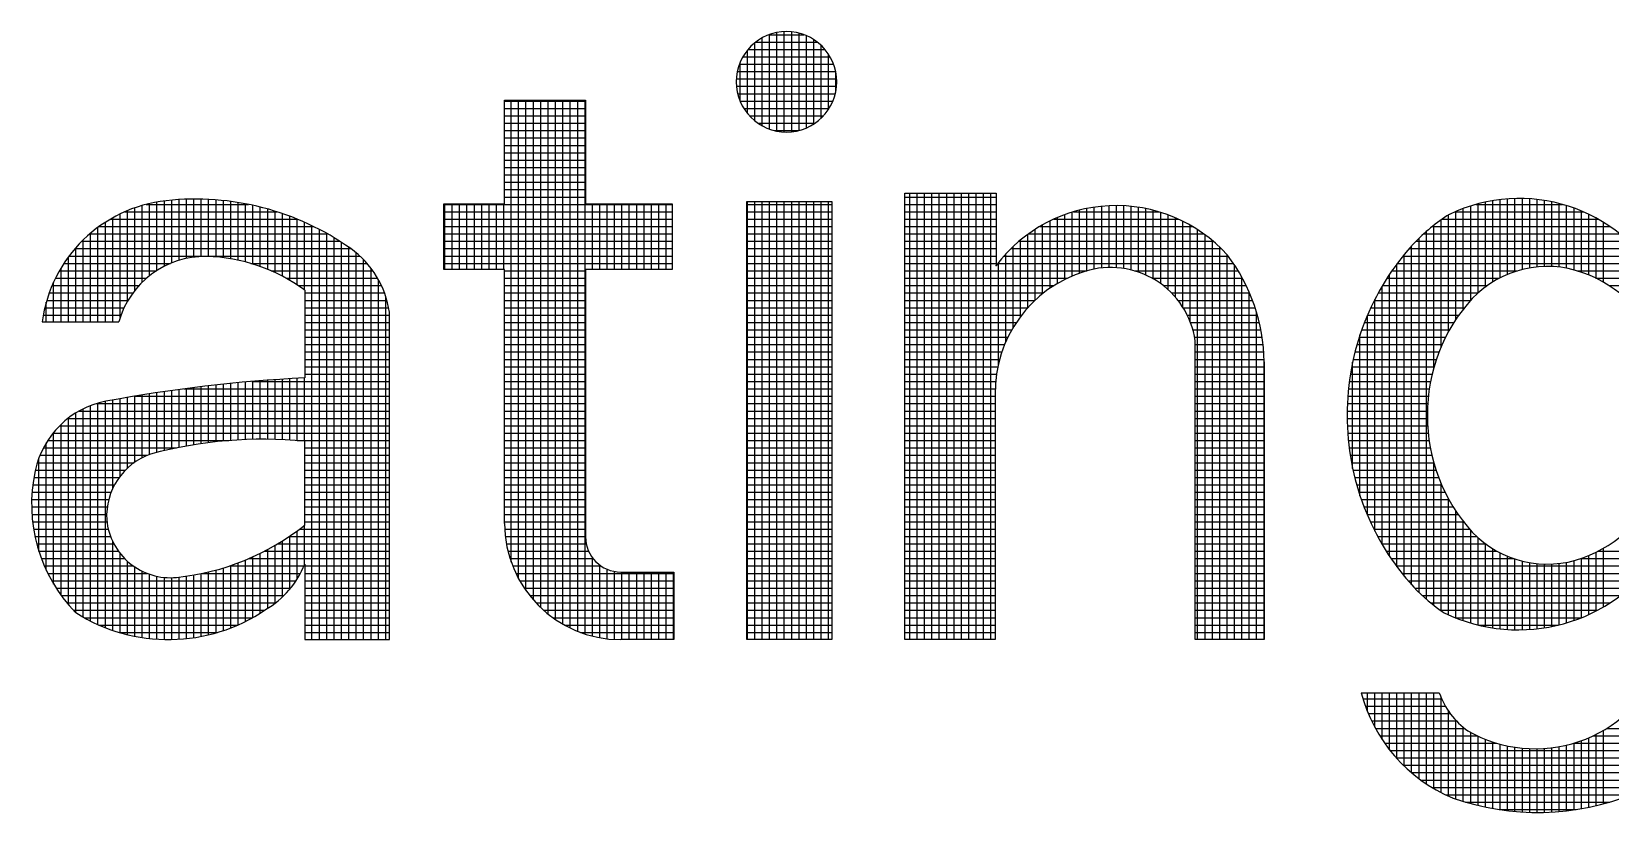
# Model space of a CAD drawing. Header units: inches. Extents: x 1027 to 1868, y 0 to 594.
# Drawn here: x 1745.326 to 1749.04, y 99.481 to 101.318 of the extents above; entities that cross this region are included whole.
import ezdxf

# ---------------------------------------------------------------- set-up
doc = ezdxf.new("R2010")
doc.units = ezdxf.units.IN
doc.header["$MEASUREMENT"] = 0
doc.layers.add('BG ÇÑ±¹Áö¿ª³\xad¹æ±â¼úÁÖ½ÄÈ¸»ç CI', color=7, linetype='Continuous')

msp = doc.modelspace()

# ---------------------------------------------------------------- linework, layer by layer
at = {"layer": 'BG ÇÑ±¹Áö¿ª³\xad¹æ±â¼úÁÖ½ÄÈ¸»ç CI', "color": 7, "linetype": 'Continuous', "lineweight": 25}
for p, q in [((1747.0445, 101.0969), (1747.0445, 101.3037)), ((1747.0609, 101.3112), (1747.1425, 101.3112)), ((1747.0619, 101.089), (1747.0619, 101.3116)), ((1747.0792, 101.0843), (1747.0792, 101.3163)), ((1747.0966, 101.0822), (1747.0966, 101.3184)), ((1747.114, 101.0827), (1747.114, 101.3178)), ((1747.1313, 101.0859), (1747.1313, 101.3147)), ((1747.1487, 101.0919), (1747.1487, 101.3087)), ((1747.0098, 101.126), (1747.0098, 101.2746)), ((1747.0114, 101.2765), (1747.192, 101.2765)), ((1747.0271, 101.1086), (1747.0271, 101.292)), ((1747.0295, 101.2939), (1747.1739, 101.2939)), ((1747.1661, 101.1012), (1747.1661, 101.2994)), ((1747.1834, 101.1149), (1747.1834, 101.2857)), ((1747.2008, 101.1359), (1747.2008, 101.2647)), ((1746.991, 101.2418), (1747.2124, 101.2418)), ((1746.9924, 101.1553), (1746.9924, 101.2453)), ((1746.9992, 101.2591), (1747.2042, 101.2591)), ((1746.9837, 101.207), (1747.2197, 101.207)), ((1746.984, 101.1897), (1747.2194, 101.1897)), ((1746.986, 101.2244), (1747.2174, 101.2244)), ((1747.2182, 101.1801), (1747.2182, 101.2205)), ((1746.4385, 100.9135), (1746.4385, 101.1571)), ((1746.4385, 101.1571), (1746.6289, 101.1571)), ((1746.4385, 101.155), (1746.6289, 101.155)), ((1746.4541, 100.0701), (1746.4541, 101.1571)), ((1746.4715, 100.0311), (1746.4715, 101.1571)), ((1746.4888, 100.0032), (1746.4888, 101.1571)), ((1746.5062, 99.9812), (1746.5062, 101.1571)), ((1746.5236, 99.9631), (1746.5236, 101.1571)), ((1746.5409, 99.9479), (1746.5409, 101.1571)), ((1746.5583, 99.9351), (1746.5583, 101.1571)), ((1746.5757, 99.9242), (1746.5757, 101.1571)), ((1746.593, 99.9151), (1746.593, 101.1571)), ((1746.6104, 99.9074), (1746.6104, 101.1571)), ((1746.6278, 99.9011), (1746.6278, 101.1571)), ((1746.6289, 101.1571), (1746.6289, 100.9135)), ((1746.9869, 101.1723), (1747.2165, 101.1723)), ((1746.9926, 101.155), (1747.2108, 101.155)), ((1746.4385, 101.1376), (1746.6289, 101.1376)), ((1746.4385, 101.1202), (1746.6289, 101.1202)), ((1747.0015, 101.1376), (1747.2019, 101.1376)), ((1747.0148, 101.1202), (1747.1886, 101.1202)), ((1746.4385, 101.1029), (1746.6289, 101.1029)), ((1746.4385, 101.0855), (1746.6289, 101.0855)), ((1747.0348, 101.1029), (1747.1686, 101.1029)), ((1747.0736, 101.0855), (1747.1298, 101.0855)), ((1746.4385, 101.0681), (1746.6289, 101.0681)), ((1746.4385, 101.0508), (1746.6289, 101.0508)), ((1746.4385, 101.0334), (1746.6289, 101.0334)), ((1746.4385, 101.016), (1746.6289, 101.016)), ((1746.4385, 100.9987), (1746.6289, 100.9987)), ((1746.4385, 100.9813), (1746.6289, 100.9813)), ((1746.4385, 100.9639), (1746.6289, 100.9639)), ((1746.4385, 100.9466), (1746.6289, 100.9466)), ((1746.4385, 100.9292), (1746.6289, 100.9292)), ((1747.3803, 99.8879), (1747.3803, 100.9383)), ((1747.3803, 100.9383), (1747.5952, 100.9383)), ((1747.3803, 100.9292), (1747.5952, 100.9292)), ((1747.3918, 99.8879), (1747.3918, 100.9383)), ((1747.4092, 99.8879), (1747.4092, 100.9383)), ((1747.4265, 99.8879), (1747.4265, 100.9383)), ((1747.4439, 99.8879), (1747.4439, 100.9383)), ((1747.4613, 99.8879), (1747.4613, 100.9383)), ((1747.4786, 99.8879), (1747.4786, 100.9383)), ((1747.496, 99.8879), (1747.496, 100.9383)), ((1747.5133, 99.8879), (1747.5133, 100.9383)), ((1747.5307, 99.8879), (1747.5307, 100.9383)), ((1747.5481, 99.8879), (1747.5481, 100.9383)), ((1747.5654, 99.8879), (1747.5654, 100.9383)), ((1747.5828, 99.8879), (1747.5828, 100.9383)), ((1747.5952, 100.9383), (1747.5952, 100.7681)), ((1745.5452, 100.8945), (1745.9027, 100.8945)), ((1745.5512, 100.6841), (1745.5512, 100.8971)), ((1745.5685, 100.7095), (1745.5685, 100.9037)), ((1745.5859, 100.7288), (1745.5859, 100.9093)), ((1745.5951, 100.9119), (1745.8357, 100.9119)), ((1745.6033, 100.7441), (1745.6033, 100.9139)), ((1745.6206, 100.7564), (1745.6206, 100.9174)), ((1745.638, 100.7663), (1745.638, 100.92)), ((1745.6553, 100.7742), (1745.6553, 100.9218)), ((1745.6727, 100.7802), (1745.6727, 100.9231)), ((1745.6901, 100.7847), (1745.6901, 100.9239)), ((1745.7074, 100.7876), (1745.7074, 100.9243)), ((1745.7248, 100.7891), (1745.7248, 100.9241)), ((1745.7422, 100.7891), (1745.7422, 100.9235)), ((1745.7595, 100.7881), (1745.7595, 100.9224)), ((1745.7769, 100.7863), (1745.7769, 100.9208)), ((1745.7943, 100.7838), (1745.7943, 100.9188)), ((1745.8116, 100.7805), (1745.8116, 100.9162)), ((1745.829, 100.7764), (1745.829, 100.9132)), ((1745.8464, 100.7714), (1745.8464, 100.9096)), ((1745.8637, 100.7656), (1745.8637, 100.9055)), ((1745.8811, 100.759), (1745.8811, 100.901)), ((1745.8985, 100.7514), (1745.8985, 100.8958)), ((1746.2956, 100.7588), (1746.2956, 100.9135)), ((1746.2956, 100.9135), (1746.4385, 100.9135)), ((1746.2956, 100.9119), (1746.8324, 100.9119)), ((1746.2956, 100.8945), (1746.8324, 100.8945)), ((1746.2978, 100.7588), (1746.2978, 100.9135)), ((1746.3152, 100.7588), (1746.3152, 100.9135)), ((1746.3326, 100.7588), (1746.3326, 100.9135)), ((1746.3499, 100.7588), (1746.3499, 100.9135)), ((1746.3673, 100.7588), (1746.3673, 100.9135)), ((1746.3847, 100.7588), (1746.3847, 100.9135)), ((1746.402, 100.7588), (1746.402, 100.9135)), ((1746.4194, 100.7588), (1746.4194, 100.9135)), ((1746.4368, 100.7588), (1746.4368, 100.9135)), ((1746.6289, 100.9135), (1746.8324, 100.9135)), ((1746.6451, 100.7588), (1746.6451, 100.9135)), ((1746.6625, 100.7588), (1746.6625, 100.9135)), ((1746.6799, 100.7588), (1746.6799, 100.9135)), ((1746.6972, 100.7588), (1746.6972, 100.9135)), ((1746.7146, 100.7588), (1746.7146, 100.9135)), ((1746.7319, 100.7588), (1746.7319, 100.9135)), ((1746.7493, 100.7588), (1746.7493, 100.9135)), ((1746.7667, 100.7588), (1746.7667, 100.9135)), ((1746.784, 100.7588), (1746.784, 100.9135)), ((1746.8014, 100.7588), (1746.8014, 100.9135)), ((1746.8188, 100.7588), (1746.8188, 100.9135)), ((1746.8324, 100.9135), (1746.8324, 100.7588)), ((1747.0088, 100.9188), (1747.2085, 100.9188)), ((1747.0088, 99.8879), (1747.0088, 100.9188)), ((1747.0088, 100.9119), (1747.2085, 100.9119)), ((1747.0088, 100.8945), (1747.2085, 100.8945)), ((1747.0098, 99.8879), (1747.0098, 100.9188)), ((1747.0271, 99.8879), (1747.0271, 100.9188)), ((1747.0445, 99.8879), (1747.0445, 100.9188)), ((1747.0619, 99.8879), (1747.0619, 100.9188)), ((1747.0792, 99.8879), (1747.0792, 100.9188)), ((1747.0966, 99.8879), (1747.0966, 100.9188)), ((1747.114, 99.8879), (1747.114, 100.9188)), ((1747.1313, 99.8879), (1747.1313, 100.9188)), ((1747.1487, 99.8879), (1747.1487, 100.9188)), ((1747.1661, 99.8879), (1747.1661, 100.9188)), ((1747.1834, 99.8879), (1747.1834, 100.9188)), ((1747.2008, 99.8879), (1747.2008, 100.9188)), ((1747.2085, 100.9188), (1747.2085, 99.8879)), ((1747.3803, 100.9119), (1747.5952, 100.9119)), ((1747.3803, 100.8945), (1747.5952, 100.8945)), ((1747.7738, 100.7433), (1747.7738, 100.8935)), ((1747.777, 100.8945), (1747.9774, 100.8945)), ((1747.7912, 100.75), (1747.7912, 100.8984)), ((1747.8085, 100.7556), (1747.8085, 100.9023)), ((1747.8259, 100.7598), (1747.8259, 100.9053)), ((1747.8433, 100.7624), (1747.8433, 100.9074)), ((1747.8606, 100.7635), (1747.8606, 100.9086)), ((1747.878, 100.763), (1747.878, 100.909)), ((1747.8954, 100.7611), (1747.8954, 100.9085)), ((1747.9127, 100.7576), (1747.9127, 100.9072)), ((1747.9301, 100.7524), (1747.9301, 100.905)), ((1747.9475, 100.7455), (1747.9475, 100.9019)), ((1747.9648, 100.7366), (1747.9648, 100.898)), ((1747.9822, 100.7253), (1747.9822, 100.893)), ((1748.6749, 100.8945), (1748.9764, 100.8945)), ((1748.6768, 100.6414), (1748.6768, 100.8953)), ((1748.6941, 100.6656), (1748.6941, 100.9022)), ((1748.7115, 100.6866), (1748.7115, 100.9082)), ((1748.7238, 100.9119), (1748.9275, 100.9119)), ((1748.7289, 100.7038), (1748.7289, 100.9132)), ((1748.7462, 100.7179), (1748.7462, 100.9174)), ((1748.7636, 100.7296), (1748.7636, 100.9207)), ((1748.781, 100.7393), (1748.781, 100.9232)), ((1748.7983, 100.7473), (1748.7983, 100.9248)), ((1748.8157, 100.7537), (1748.8157, 100.9257)), ((1748.8331, 100.7586), (1748.8331, 100.9257)), ((1748.8504, 100.7623), (1748.8504, 100.925)), ((1748.8678, 100.7646), (1748.8678, 100.9235)), ((1748.8851, 100.7657), (1748.8851, 100.9211)), ((1748.9025, 100.7656), (1748.9025, 100.9179)), ((1748.9199, 100.7642), (1748.9199, 100.9139)), ((1748.9372, 100.7616), (1748.9372, 100.909)), ((1748.9546, 100.7577), (1748.9546, 100.9032)), ((1748.972, 100.7524), (1748.972, 100.8964)), ((1745.4817, 100.6354), (1745.4817, 100.8577)), ((1745.4846, 100.8598), (1745.9892, 100.8598)), ((1745.4991, 100.6354), (1745.4991, 100.8697)), ((1745.5112, 100.8771), (1745.9505, 100.8771)), ((1745.5164, 100.6354), (1745.5164, 100.8801)), ((1745.5338, 100.6458), (1745.5338, 100.8892)), ((1745.9158, 100.7428), (1745.9158, 100.8902)), ((1745.9332, 100.7331), (1745.9332, 100.8839)), ((1745.9505, 100.7222), (1745.9505, 100.8771)), ((1745.9679, 100.7101), (1745.9679, 100.8697)), ((1745.9853, 99.8879), (1745.9853, 100.8616)), ((1746.2956, 100.8771), (1746.8324, 100.8771)), ((1746.2956, 100.8598), (1746.8324, 100.8598)), ((1747.0088, 100.8771), (1747.2085, 100.8771)), ((1747.0088, 100.8598), (1747.2085, 100.8598)), ((1747.3803, 100.8771), (1747.5952, 100.8771)), ((1747.3803, 100.8598), (1747.5952, 100.8598)), ((1747.6974, 100.8598), (1748.057, 100.8598)), ((1747.7044, 100.7018), (1747.7044, 100.8638)), ((1747.7217, 100.7147), (1747.7217, 100.8729)), ((1747.7306, 100.8771), (1748.0238, 100.8771)), ((1747.7391, 100.7257), (1747.7391, 100.8808)), ((1747.7565, 100.7352), (1747.7565, 100.8877)), ((1747.9996, 100.7112), (1747.9996, 100.8871)), ((1748.0169, 100.6933), (1748.0169, 100.8802)), ((1748.0343, 100.6698), (1748.0343, 100.8721)), ((1748.0516, 100.6353), (1748.0516, 100.8629)), ((1748.6211, 100.8598), (1749.0393, 100.8598)), ((1748.6247, 100.5274), (1748.6247, 100.8626)), ((1748.642, 100.5768), (1748.642, 100.8755)), ((1748.6444, 100.8771), (1749.0113, 100.8771)), ((1748.6594, 100.6126), (1748.6594, 100.8871)), ((1748.9893, 100.7457), (1748.9893, 100.8886)), ((1749.0067, 100.7378), (1749.0067, 100.8797)), ((1749.0241, 100.7285), (1749.0241, 100.8696)), ((1745.4439, 100.825), (1746.0509, 100.825)), ((1745.447, 100.6354), (1745.447, 100.828)), ((1745.4626, 100.8424), (1746.0221, 100.8424)), ((1745.4643, 100.6354), (1745.4643, 100.8439)), ((1746.0026, 99.8879), (1746.0026, 100.8529)), ((1746.02, 99.8879), (1746.02, 100.8436)), ((1746.0374, 99.8879), (1746.0374, 100.8335)), ((1746.0547, 99.8879), (1746.0547, 100.8226)), ((1746.2956, 100.8424), (1746.8324, 100.8424)), ((1746.2956, 100.825), (1746.8324, 100.825)), ((1747.0088, 100.8424), (1747.2085, 100.8424)), ((1747.0088, 100.825), (1747.2085, 100.825)), ((1747.3803, 100.8424), (1747.5952, 100.8424)), ((1747.3803, 100.825), (1747.5952, 100.825)), ((1747.6487, 100.825), (1748.1057, 100.825)), ((1747.6523, 100.648), (1747.6523, 100.828)), ((1747.6696, 100.6691), (1747.6696, 100.8415)), ((1747.6709, 100.8424), (1748.0835, 100.8424)), ((1747.687, 100.6867), (1747.687, 100.8533)), ((1748.069, 99.8879), (1748.069, 100.8523)), ((1748.0864, 99.8879), (1748.0864, 100.8403)), ((1748.1037, 99.8879), (1748.1037, 100.8267)), ((1748.5826, 100.825), (1749.0828, 100.825)), ((1748.5899, 99.9989), (1748.5899, 100.8324)), ((1748.6007, 100.8424), (1749.0627, 100.8424)), ((1748.6073, 99.983), (1748.6073, 100.8483)), ((1745.4122, 100.6354), (1745.4122, 100.7881)), ((1745.4139, 100.7903), (1746.0982, 100.7903)), ((1745.4279, 100.8077), (1746.0767, 100.8077)), ((1745.4296, 100.6354), (1745.4296, 100.8097)), ((1746.0721, 99.8879), (1746.0721, 100.8109)), ((1746.0895, 99.8879), (1746.0895, 100.7979)), ((1746.1068, 99.8879), (1746.1068, 100.7819)), ((1746.2956, 100.8077), (1746.8324, 100.8077)), ((1746.2956, 100.7903), (1746.8324, 100.7903)), ((1747.0088, 100.8077), (1747.2085, 100.8077)), ((1747.0088, 100.7903), (1747.2085, 100.7903)), ((1747.3803, 100.8077), (1747.5952, 100.8077)), ((1747.3803, 100.7903), (1747.5952, 100.7903)), ((1747.6133, 100.7903), (1748.1408, 100.7903)), ((1747.6175, 100.5883), (1747.6175, 100.795)), ((1747.6298, 100.8077), (1748.1246, 100.8077)), ((1747.6349, 100.6221), (1747.6349, 100.8126)), ((1748.1211, 99.8879), (1748.1211, 100.8111)), ((1748.1385, 99.8879), (1748.1385, 100.7933)), ((1748.5521, 100.7903), (1749.1158, 100.7903)), ((1748.5552, 100.0371), (1748.5552, 100.7942)), ((1748.5666, 100.8077), (1749.1004, 100.8077)), ((1748.5726, 100.0168), (1748.5726, 100.8144)), ((1745.3911, 100.7556), (1745.6193, 100.7556)), ((1745.3949, 100.6354), (1745.3949, 100.762)), ((1745.4017, 100.7729), (1745.6524, 100.7729)), ((1745.8413, 100.7729), (1746.1151, 100.7729)), ((1745.8891, 100.7556), (1746.1288, 100.7556)), ((1746.1242, 99.8879), (1746.1242, 100.7618)), ((1746.2956, 100.7729), (1746.8324, 100.7729)), ((1746.4385, 100.7588), (1746.2956, 100.7588)), ((1746.4385, 100.1613), (1746.4385, 100.7588)), ((1746.4385, 100.7556), (1746.6289, 100.7556)), ((1746.8324, 100.7588), (1746.6289, 100.7588)), ((1746.6289, 100.7588), (1746.6289, 100.1298)), ((1747.0088, 100.7729), (1747.2085, 100.7729)), ((1747.0088, 100.7556), (1747.2085, 100.7556)), ((1747.3803, 100.7729), (1747.5952, 100.7729)), ((1747.3803, 100.7556), (1747.8084, 100.7556)), ((1747.5989, 100.7729), (1748.1532, 100.7729)), ((1747.6002, 100.5354), (1747.6002, 100.7746)), ((1747.9202, 100.7556), (1748.1643, 100.7556)), ((1748.1558, 99.8879), (1748.1558, 100.769)), ((1748.5205, 100.084), (1748.5205, 100.7473)), ((1748.5261, 100.7556), (1748.8218, 100.7556)), ((1748.5379, 100.0593), (1748.5379, 100.7719)), ((1748.5386, 100.7729), (1749.1295, 100.7729)), ((1748.962, 100.7556), (1749.1417, 100.7556)), ((1745.3739, 100.7208), (1745.5782, 100.7208)), ((1745.3775, 100.6354), (1745.3775, 100.729)), ((1745.3819, 100.7382), (1745.5961, 100.7382)), ((1745.9242, 100.7382), (1746.1399, 100.7382)), ((1745.9526, 100.7208), (1746.149, 100.7208)), ((1745.9683, 100.7098), (1745.9683, 100.5035)), ((1746.1416, 99.8879), (1746.1416, 100.7353)), ((1746.4385, 100.7382), (1746.6289, 100.7382)), ((1746.4385, 100.7208), (1746.6289, 100.7208)), ((1747.0088, 100.7382), (1747.2085, 100.7382)), ((1747.0088, 100.7208), (1747.2085, 100.7208)), ((1747.3803, 100.7382), (1747.7625, 100.7382)), ((1747.3803, 100.7208), (1747.7311, 100.7208)), ((1747.9619, 100.7382), (1748.1743, 100.7382)), ((1747.9881, 100.7208), (1748.1832, 100.7208)), ((1748.1732, 99.8879), (1748.1732, 100.7402)), ((1748.5031, 100.1117), (1748.5031, 100.7196)), ((1748.5039, 100.7208), (1748.7503, 100.7208)), ((1748.5146, 100.7382), (1748.7788, 100.7382)), ((1749.0059, 100.7382), (1749.1524, 100.7382)), ((1749.0367, 100.7208), (1749.3441, 100.7208)), ((1745.3568, 100.6687), (1745.5431, 100.6687)), ((1745.3602, 100.6354), (1745.3602, 100.6816)), ((1745.3615, 100.6861), (1745.5523, 100.6861)), ((1745.3671, 100.7035), (1745.5639, 100.7035)), ((1745.9683, 100.7035), (1746.1562, 100.7035)), ((1745.9683, 100.6861), (1746.1617, 100.6861)), ((1745.9683, 100.6687), (1746.1658, 100.6687)), ((1746.1589, 99.8879), (1746.1589, 100.6955)), ((1746.4385, 100.7035), (1746.6289, 100.7035)), ((1746.4385, 100.6861), (1746.6289, 100.6861)), ((1746.4385, 100.6687), (1746.6289, 100.6687)), ((1747.0088, 100.7035), (1747.2085, 100.7035)), ((1747.0088, 100.6861), (1747.2085, 100.6861)), ((1747.0088, 100.6687), (1747.2085, 100.6687)), ((1747.3803, 100.7035), (1747.7065, 100.7035)), ((1747.3803, 100.6861), (1747.6863, 100.6861)), ((1747.3803, 100.6687), (1747.6693, 100.6687)), ((1748.0076, 100.7035), (1748.1912, 100.7035)), ((1748.0228, 100.6861), (1748.1982, 100.6861)), ((1748.0349, 100.6687), (1748.2043, 100.6687)), ((1748.1906, 99.8879), (1748.1906, 100.7048)), ((1748.4764, 100.6687), (1748.6966, 100.6687)), ((1748.4848, 100.6861), (1748.7111, 100.6861)), ((1748.4858, 100.1432), (1748.4858, 100.688)), ((1748.494, 100.7035), (1748.7285, 100.7035)), ((1745.3506, 100.6354), (1745.5305, 100.6354)), ((1745.3531, 100.6514), (1745.5358, 100.6514)), ((1745.9683, 100.6514), (1746.1675, 100.6514)), ((1745.9683, 100.634), (1746.1675, 100.634)), ((1746.1675, 99.8879), (1746.1675, 100.6582)), ((1746.4385, 100.6514), (1746.6289, 100.6514)), ((1746.4385, 100.634), (1746.6289, 100.634)), ((1747.0088, 100.6514), (1747.2085, 100.6514)), ((1747.0088, 100.634), (1747.2085, 100.634)), ((1747.3803, 100.6514), (1747.6548, 100.6514)), ((1747.3803, 100.634), (1747.6424, 100.634)), ((1748.0446, 100.6514), (1748.2096, 100.6514)), ((1748.0521, 100.634), (1748.2141, 100.634)), ((1748.2079, 99.8879), (1748.2079, 100.6571)), ((1748.4615, 100.634), (1748.672, 100.634)), ((1748.4684, 100.1804), (1748.4684, 100.6509)), ((1748.4686, 100.6514), (1748.6836, 100.6514)), ((1745.9683, 100.6167), (1746.1675, 100.6167)), ((1745.9683, 100.5993), (1746.1675, 100.5993)), ((1746.4385, 100.6167), (1746.6289, 100.6167)), ((1746.4385, 100.5993), (1746.6289, 100.5993)), ((1747.0088, 100.6167), (1747.2085, 100.6167)), ((1747.0088, 100.5993), (1747.2085, 100.5993)), ((1747.3803, 100.6167), (1747.6317, 100.6167)), ((1747.3803, 100.5993), (1747.6226, 100.5993)), ((1748.0579, 100.6167), (1748.2178, 100.6167)), ((1748.0619, 100.5993), (1748.2208, 100.5993)), ((1748.4492, 100.5993), (1748.6524, 100.5993)), ((1748.451, 100.2263), (1748.451, 100.6049)), ((1748.4551, 100.6167), (1748.6617, 100.6167)), ((1745.9683, 100.5819), (1746.1675, 100.5819)), ((1745.9683, 100.5646), (1746.1675, 100.5646)), ((1746.4385, 100.5819), (1746.6289, 100.5819)), ((1746.4385, 100.5646), (1746.6289, 100.5646)), ((1747.0088, 100.5819), (1747.2085, 100.5819)), ((1747.0088, 100.5646), (1747.2085, 100.5646)), ((1747.3803, 100.5819), (1747.6148, 100.5819)), ((1747.3803, 100.5646), (1747.6084, 100.5646)), ((1748.0633, 99.8879), (1748.0633, 100.5909)), ((1748.0633, 100.5819), (1748.223, 100.5819)), ((1748.0633, 100.5646), (1748.2245, 100.5646)), ((1748.4392, 100.5646), (1748.637, 100.5646)), ((1748.4439, 100.5819), (1748.6443, 100.5819)), ((1745.9683, 100.5472), (1746.1675, 100.5472)), ((1745.9683, 100.5298), (1746.1675, 100.5298)), ((1746.4385, 100.5472), (1746.6289, 100.5472)), ((1746.4385, 100.5298), (1746.6289, 100.5298)), ((1747.0088, 100.5472), (1747.2085, 100.5472)), ((1747.0088, 100.5298), (1747.2085, 100.5298)), ((1747.3803, 100.5472), (1747.6031, 100.5472)), ((1747.3803, 100.5298), (1747.599, 100.5298)), ((1748.0633, 100.5472), (1748.2252, 100.5472)), ((1748.0633, 100.5298), (1748.2253, 100.5298)), ((1748.2253, 99.8879), (1748.2253, 100.5431)), ((1748.2253, 100.5414), (1748.2253, 99.8879)), ((1748.4315, 100.5298), (1748.6254, 100.5298)), ((1748.4337, 100.2907), (1748.4337, 100.5406)), ((1748.4351, 100.5472), (1748.6308, 100.5472)), ((1745.7248, 100.3489), (1745.7248, 100.4829)), ((1745.7422, 100.3513), (1745.7422, 100.4849)), ((1745.7595, 100.3533), (1745.7595, 100.4869)), ((1745.7769, 100.3551), (1745.7769, 100.4888)), ((1745.7943, 100.3565), (1745.7943, 100.4905)), ((1745.8116, 100.3577), (1745.8116, 100.4922)), ((1745.829, 100.3585), (1745.829, 100.4938)), ((1745.8435, 100.4951), (1746.1675, 100.4951)), ((1745.8464, 100.3591), (1745.8464, 100.4953)), ((1745.8637, 100.3593), (1745.8637, 100.4968)), ((1745.8811, 100.3593), (1745.8811, 100.4981)), ((1745.8985, 100.359), (1745.8985, 100.4994)), ((1745.9158, 100.3583), (1745.9158, 100.5005)), ((1745.9332, 100.3574), (1745.9332, 100.5016)), ((1745.9505, 100.3562), (1745.9505, 100.5026)), ((1745.9679, 100.3547), (1745.9679, 100.5035)), ((1745.9683, 100.5125), (1746.1675, 100.5125)), ((1746.4385, 100.5125), (1746.6289, 100.5125)), ((1746.4385, 100.4951), (1746.6289, 100.4951)), ((1747.0088, 100.5125), (1747.2085, 100.5125)), ((1747.0088, 100.4951), (1747.2085, 100.4951)), ((1747.3803, 100.5125), (1747.5959, 100.5125)), ((1747.3803, 100.4951), (1747.5939, 100.4951)), ((1748.0633, 100.5125), (1748.2253, 100.5125)), ((1748.0633, 100.4951), (1748.2253, 100.4951)), ((1748.4259, 100.4951), (1748.6171, 100.4951)), ((1748.4285, 100.5125), (1748.6208, 100.5125)), ((1745.4991, 99.9159), (1745.4991, 100.4483)), ((1745.5164, 100.2434), (1745.5164, 100.4515)), ((1745.5338, 100.2722), (1745.5338, 100.4546)), ((1745.5512, 100.2914), (1745.5512, 100.4576)), ((1745.5674, 100.4604), (1746.1675, 100.4604)), ((1745.5685, 100.3054), (1745.5685, 100.4606)), ((1745.5859, 100.3159), (1745.5859, 100.4634)), ((1745.6033, 100.3236), (1745.6033, 100.4661)), ((1745.6206, 100.3283), (1745.6206, 100.4688)), ((1745.638, 100.3325), (1745.638, 100.4714)), ((1745.6553, 100.3364), (1745.6553, 100.4739)), ((1745.6727, 100.34), (1745.6727, 100.4763)), ((1745.6838, 100.4777), (1746.1675, 100.4777)), ((1745.6901, 100.3433), (1745.6901, 100.4786)), ((1745.7074, 100.3463), (1745.7074, 100.4808)), ((1746.4385, 100.4777), (1746.6289, 100.4777)), ((1746.4385, 100.4604), (1746.6289, 100.4604)), ((1747.0088, 100.4777), (1747.2085, 100.4777)), ((1747.0088, 100.4604), (1747.2085, 100.4604)), ((1747.3803, 100.4777), (1747.5929, 100.4777)), ((1747.3803, 100.4604), (1747.5929, 100.4604)), ((1747.5929, 100.4639), (1747.5929, 99.8879)), ((1748.0633, 100.4777), (1748.2253, 100.4777)), ((1748.0633, 100.4604), (1748.2253, 100.4604)), ((1748.4225, 100.4604), (1748.6119, 100.4604)), ((1748.4239, 100.4777), (1748.6141, 100.4777)), ((1745.4122, 99.97), (1745.4122, 100.409)), ((1745.4296, 99.9511), (1745.4296, 100.421)), ((1745.4376, 100.4256), (1746.1675, 100.4256)), ((1745.447, 99.9407), (1745.447, 100.4306)), ((1745.4643, 99.9314), (1745.4643, 100.4382)), ((1745.4782, 100.443), (1746.1675, 100.443)), ((1745.4817, 99.9232), (1745.4817, 100.4441)), ((1746.4385, 100.443), (1746.6289, 100.443)), ((1746.4385, 100.4256), (1746.6289, 100.4256)), ((1747.0088, 100.443), (1747.2085, 100.443)), ((1747.0088, 100.4256), (1747.2085, 100.4256)), ((1747.3803, 100.443), (1747.5929, 100.443)), ((1747.3803, 100.4256), (1747.5929, 100.4256)), ((1748.0633, 100.443), (1748.2253, 100.443)), ((1748.0633, 100.4256), (1748.2253, 100.4256)), ((1748.421, 100.4256), (1748.6098, 100.4256)), ((1748.4215, 100.443), (1748.6105, 100.443)), ((1745.376, 100.3736), (1746.1675, 100.3736)), ((1745.3775, 100.0184), (1745.3775, 100.3754)), ((1745.3916, 100.3909), (1746.1675, 100.3909)), ((1745.3949, 99.9921), (1745.3949, 100.3941)), ((1745.4113, 100.4083), (1746.1675, 100.4083)), ((1746.4385, 100.4083), (1746.6289, 100.4083)), ((1746.4385, 100.3909), (1746.6289, 100.3909)), ((1746.4385, 100.3736), (1746.6289, 100.3736)), ((1747.0088, 100.4083), (1747.2085, 100.4083)), ((1747.0088, 100.3909), (1747.2085, 100.3909)), ((1747.0088, 100.3736), (1747.2085, 100.3736)), ((1747.3803, 100.4083), (1747.5929, 100.4083)), ((1747.3803, 100.3909), (1747.5929, 100.3909)), ((1747.3803, 100.3736), (1747.5929, 100.3736)), ((1748.0633, 100.4083), (1748.2253, 100.4083)), ((1748.0633, 100.3909), (1748.2253, 100.3909)), ((1748.0633, 100.3736), (1748.2253, 100.3736)), ((1748.421, 100.4083), (1748.6098, 100.4083)), ((1748.4214, 100.3909), (1748.6103, 100.3909)), ((1748.4223, 100.3736), (1748.6116, 100.3736)), ((1745.3534, 100.3388), (1745.6667, 100.3388)), ((1745.3602, 100.051), (1745.3602, 100.3509)), ((1745.3635, 100.3562), (1745.79, 100.3562)), ((1745.9508, 100.3562), (1746.1675, 100.3562)), ((1745.9683, 100.1573), (1745.9683, 100.3548)), ((1745.9683, 100.3388), (1746.1675, 100.3388)), ((1746.4385, 100.3562), (1746.6289, 100.3562)), ((1746.4385, 100.3388), (1746.6289, 100.3388)), ((1747.0088, 100.3562), (1747.2085, 100.3562)), ((1747.0088, 100.3388), (1747.2085, 100.3388)), ((1747.3803, 100.3562), (1747.5929, 100.3562)), ((1747.3803, 100.3388), (1747.5929, 100.3388)), ((1748.0633, 100.3562), (1748.2253, 100.3562)), ((1748.0633, 100.3388), (1748.2253, 100.3388)), ((1748.4237, 100.3562), (1748.6137, 100.3562)), ((1748.4256, 100.3388), (1748.6165, 100.3388)), ((1745.3392, 100.3041), (1745.5666, 100.3041)), ((1745.3428, 100.0952), (1745.3428, 100.3148)), ((1745.3454, 100.3215), (1745.5979, 100.3215)), ((1745.9683, 100.3215), (1746.1675, 100.3215)), ((1745.9683, 100.3041), (1746.1675, 100.3041)), ((1746.4385, 100.3215), (1746.6289, 100.3215)), ((1746.4385, 100.3041), (1746.6289, 100.3041)), ((1747.0088, 100.3215), (1747.2085, 100.3215)), ((1747.0088, 100.3041), (1747.2085, 100.3041)), ((1747.3803, 100.3215), (1747.5929, 100.3215)), ((1747.3803, 100.3041), (1747.5929, 100.3041)), ((1748.0633, 100.3215), (1748.2253, 100.3215)), ((1748.0633, 100.3041), (1748.2253, 100.3041)), ((1748.428, 100.3215), (1748.6202, 100.3215)), ((1748.431, 100.3041), (1748.6246, 100.3041)), ((1748.6247, 99.9687), (1748.6247, 100.3038)), ((1745.3311, 100.2694), (1745.5317, 100.2694)), ((1745.3346, 100.2867), (1745.5464, 100.2867)), ((1745.9683, 100.2867), (1746.1675, 100.2867)), ((1745.9683, 100.2694), (1746.1675, 100.2694)), ((1746.4385, 100.2867), (1746.6289, 100.2867)), ((1746.4385, 100.2694), (1746.6289, 100.2694)), ((1747.0088, 100.2867), (1747.2085, 100.2867)), ((1747.0088, 100.2694), (1747.2085, 100.2694)), ((1747.3803, 100.2867), (1747.5929, 100.2867)), ((1747.3803, 100.2694), (1747.5929, 100.2694)), ((1748.0633, 100.2867), (1748.2253, 100.2867)), ((1748.0633, 100.2694), (1748.2253, 100.2694)), ((1748.4345, 100.2867), (1748.6299, 100.2867)), ((1748.4386, 100.2694), (1748.636, 100.2694)), ((1745.3267, 100.2346), (1745.5127, 100.2346)), ((1745.3285, 100.252), (1745.5207, 100.252)), ((1745.9683, 100.252), (1746.1675, 100.252)), ((1745.9683, 100.2346), (1746.1675, 100.2346)), ((1746.4385, 100.252), (1746.6289, 100.252)), ((1746.4385, 100.2346), (1746.6289, 100.2346)), ((1747.0088, 100.252), (1747.2085, 100.252)), ((1747.0088, 100.2346), (1747.2085, 100.2346)), ((1747.3803, 100.252), (1747.5929, 100.252)), ((1747.3803, 100.2346), (1747.5929, 100.2346)), ((1748.0633, 100.252), (1748.2253, 100.252)), ((1748.0633, 100.2346), (1748.2253, 100.2346)), ((1748.4432, 100.252), (1748.6431, 100.252)), ((1748.4483, 100.2346), (1748.6511, 100.2346)), ((1748.642, 99.9558), (1748.642, 100.2544)), ((1745.3256, 100.1999), (1745.5036, 100.1999)), ((1745.3257, 100.2173), (1745.507, 100.2173)), ((1745.9683, 100.2173), (1746.1675, 100.2173)), ((1745.9683, 100.1999), (1746.1675, 100.1999)), ((1746.4385, 100.2173), (1746.6289, 100.2173)), ((1746.4385, 100.1999), (1746.6289, 100.1999)), ((1747.0088, 100.2173), (1747.2085, 100.2173)), ((1747.0088, 100.1999), (1747.2085, 100.1999)), ((1747.3803, 100.2173), (1747.5929, 100.2173)), ((1747.3803, 100.1999), (1747.5929, 100.1999)), ((1748.0633, 100.2173), (1748.2253, 100.2173)), ((1748.0633, 100.1999), (1748.2253, 100.1999)), ((1748.4541, 100.2173), (1748.6602, 100.2173)), ((1748.4605, 100.1999), (1748.6703, 100.1999)), ((1748.6594, 99.9461), (1748.6594, 100.2186)), ((1748.6768, 99.9388), (1748.6768, 100.1899)), ((1745.3263, 100.1825), (1745.5021, 100.1825)), ((1745.3279, 100.1652), (1745.5027, 100.1652)), ((1745.9679, 100.0646), (1745.9679, 100.157)), ((1745.9683, 100.1825), (1746.1675, 100.1825)), ((1745.9683, 100.1652), (1746.1675, 100.1652)), ((1746.4385, 100.1825), (1746.6289, 100.1825)), ((1746.4385, 100.1652), (1746.6289, 100.1652)), ((1747.0088, 100.1825), (1747.2085, 100.1825)), ((1747.0088, 100.1652), (1747.2085, 100.1652)), ((1747.3803, 100.1825), (1747.5929, 100.1825)), ((1747.3803, 100.1652), (1747.5929, 100.1652)), ((1748.0633, 100.1825), (1748.2253, 100.1825)), ((1748.0633, 100.1652), (1748.2253, 100.1652)), ((1748.4675, 100.1825), (1748.6817, 100.1825)), ((1748.4751, 100.1652), (1748.6945, 100.1652)), ((1748.6941, 99.9324), (1748.6941, 100.1656)), ((1745.3302, 100.1478), (1745.5059, 100.1478)), ((1745.3335, 100.1304), (1745.5113, 100.1304)), ((1745.3376, 100.1131), (1745.5192, 100.1131)), ((1745.5164, 99.9095), (1745.5164, 100.1185)), ((1745.9045, 100.1131), (1746.1675, 100.1131)), ((1745.9158, 99.9881), (1745.9158, 100.12)), ((1745.9317, 100.1304), (1746.1675, 100.1304)), ((1745.9332, 100.0066), (1745.9332, 100.1314)), ((1745.9505, 100.0305), (1745.9505, 100.1437)), ((1745.956, 100.1478), (1746.1675, 100.1478)), ((1746.4388, 100.1478), (1746.6289, 100.1478)), ((1746.4402, 100.1304), (1746.6289, 100.1304)), ((1746.4427, 100.1131), (1746.6306, 100.1131)), ((1747.0088, 100.1478), (1747.2085, 100.1478)), ((1747.0088, 100.1304), (1747.2085, 100.1304)), ((1747.0088, 100.1131), (1747.2085, 100.1131)), ((1747.3803, 100.1478), (1747.5929, 100.1478)), ((1747.3803, 100.1304), (1747.5929, 100.1304)), ((1747.3803, 100.1131), (1747.5929, 100.1131)), ((1748.0633, 100.1478), (1748.2253, 100.1478)), ((1748.0633, 100.1304), (1748.2253, 100.1304)), ((1748.0633, 100.1131), (1748.2253, 100.1131)), ((1748.4835, 100.1478), (1748.7088, 100.1478)), ((1748.4925, 100.1304), (1748.7255, 100.1304)), ((1748.5023, 100.1131), (1748.7466, 100.1131)), ((1748.7115, 99.9269), (1748.7115, 100.1447)), ((1748.7289, 99.9223), (1748.7289, 100.1274)), ((1748.7462, 99.9185), (1748.7462, 100.1134)), ((1745.3426, 100.0957), (1745.53, 100.0957)), ((1745.3486, 100.0784), (1745.5446, 100.0784)), ((1745.5338, 99.9041), (1745.5338, 100.0906)), ((1745.829, 99.9307), (1745.829, 100.0751)), ((1745.8366, 100.0784), (1746.1675, 100.0784)), ((1745.8464, 99.9399), (1745.8464, 100.0827)), ((1745.8637, 99.9502), (1745.8637, 100.0909)), ((1745.8733, 100.0957), (1746.1675, 100.0957)), ((1745.8811, 99.9613), (1745.8811, 100.0998)), ((1745.8985, 99.9733), (1745.8985, 100.1095)), ((1746.4464, 100.0957), (1746.6362, 100.0957)), ((1746.4514, 100.0784), (1746.6468, 100.0784)), ((1746.6451, 99.8962), (1746.6451, 100.0805)), ((1747.0088, 100.0957), (1747.2085, 100.0957)), ((1747.0088, 100.0784), (1747.2085, 100.0784)), ((1747.3803, 100.0957), (1747.5929, 100.0957)), ((1747.3803, 100.0784), (1747.5929, 100.0784)), ((1748.0633, 100.0957), (1748.2253, 100.0957)), ((1748.0633, 100.0784), (1748.2253, 100.0784)), ((1748.5129, 100.0957), (1748.7738, 100.0957)), ((1748.5243, 100.0784), (1748.8133, 100.0784)), ((1748.7636, 99.9155), (1748.7636, 100.1017)), ((1748.781, 99.9132), (1748.781, 100.0919)), ((1748.7983, 99.9117), (1748.7983, 100.084)), ((1748.8157, 99.911), (1748.8157, 100.0776)), ((1748.9705, 100.0784), (1749.1496, 100.0784)), ((1748.972, 99.9394), (1748.972, 100.0789)), ((1748.9893, 99.9468), (1748.9893, 100.0855)), ((1749.0067, 99.9552), (1749.0067, 100.0934)), ((1749.0112, 100.0957), (1749.3441, 100.0957)), ((1749.0241, 99.9646), (1749.0241, 100.1027)), ((1745.3556, 100.061), (1745.565, 100.061)), ((1745.3637, 100.0436), (1745.5973, 100.0436)), ((1745.5512, 99.8994), (1745.5512, 100.0721)), ((1745.5685, 99.8956), (1745.5685, 100.0586)), ((1745.5859, 99.8926), (1745.5859, 100.0486)), ((1745.6033, 99.8903), (1745.6033, 100.0415)), ((1745.6901, 99.8901), (1745.6901, 100.0371)), ((1745.7074, 99.8924), (1745.7074, 100.0398)), ((1745.7248, 99.8953), (1745.7248, 100.0431)), ((1745.7271, 100.0436), (1745.9581, 100.0436)), ((1745.7422, 99.8991), (1745.7422, 100.047)), ((1745.7595, 99.9037), (1745.7595, 100.0514)), ((1745.7769, 99.9091), (1745.7769, 100.0565)), ((1745.7911, 100.061), (1745.9664, 100.061)), ((1745.7943, 99.9153), (1745.7943, 100.0621)), ((1745.8116, 99.9225), (1745.8116, 100.0683)), ((1745.9683, 100.0655), (1745.9683, 99.8879)), ((1745.9683, 100.061), (1746.1675, 100.061)), ((1745.9683, 100.0436), (1746.1675, 100.0436)), ((1746.4575, 100.061), (1746.6655, 100.061)), ((1746.4651, 100.0436), (1746.837, 100.0436)), ((1746.6625, 99.8924), (1746.6625, 100.0631)), ((1746.6799, 99.8898), (1746.6799, 100.0532)), ((1746.6972, 99.8883), (1746.6972, 100.0481)), ((1746.7119, 100.0468), (1746.837, 100.0468)), ((1746.7146, 99.8879), (1746.7146, 100.0468)), ((1746.7319, 99.8879), (1746.7319, 100.0468)), ((1746.7493, 99.8879), (1746.7493, 100.0468)), ((1746.7667, 99.8879), (1746.7667, 100.0468)), ((1746.784, 99.8879), (1746.784, 100.0468)), ((1746.8014, 99.8879), (1746.8014, 100.0468)), ((1746.8188, 99.8879), (1746.8188, 100.0468)), ((1746.8361, 99.8879), (1746.8361, 100.0468)), ((1746.837, 100.0468), (1746.837, 99.8879)), ((1747.0088, 100.061), (1747.2085, 100.061)), ((1747.0088, 100.0436), (1747.2085, 100.0436)), ((1747.3803, 100.061), (1747.5929, 100.061)), ((1747.3803, 100.0436), (1747.5929, 100.0436)), ((1748.0633, 100.061), (1748.2253, 100.061)), ((1748.0633, 100.0436), (1748.2253, 100.0436)), ((1748.5366, 100.061), (1749.1364, 100.061)), ((1748.5499, 100.0436), (1749.1217, 100.0436)), ((1748.8331, 99.9111), (1748.8331, 100.0726)), ((1748.8504, 99.9118), (1748.8504, 100.069)), ((1748.8678, 99.9134), (1748.8678, 100.0666)), ((1748.8851, 99.9157), (1748.8851, 100.0655)), ((1748.9025, 99.9188), (1748.9025, 100.0657)), ((1748.9199, 99.9227), (1748.9199, 100.067)), ((1748.9372, 99.9274), (1748.9372, 100.0697)), ((1748.9546, 99.9329), (1748.9546, 100.0736)), ((1745.3729, 100.0263), (1745.9478, 100.0263)), ((1745.3834, 100.0089), (1745.9351, 100.0089)), ((1745.6206, 99.8888), (1745.6206, 100.0367)), ((1745.638, 99.888), (1745.638, 100.0341)), ((1745.6553, 99.888), (1745.6553, 100.0335)), ((1745.6727, 99.8887), (1745.6727, 100.0349)), ((1745.9683, 100.0263), (1746.1675, 100.0263)), ((1745.9683, 100.0089), (1746.1675, 100.0089)), ((1746.4741, 100.0263), (1746.837, 100.0263)), ((1746.4849, 100.0089), (1746.837, 100.0089)), ((1747.0088, 100.0263), (1747.2085, 100.0263)), ((1747.0088, 100.0089), (1747.2085, 100.0089)), ((1747.3803, 100.0263), (1747.5929, 100.0263)), ((1747.3803, 100.0089), (1747.5929, 100.0089)), ((1748.0633, 100.0263), (1748.2253, 100.0263)), ((1748.0633, 100.0089), (1748.2253, 100.0089)), ((1748.5643, 100.0263), (1749.1051, 100.0263)), ((1748.5799, 100.0089), (1749.0863, 100.0089)), ((1745.3953, 99.9915), (1745.9193, 99.9915)), ((1745.4087, 99.9742), (1745.8996, 99.9742)), ((1745.9683, 99.9915), (1746.1675, 99.9915)), ((1745.9683, 99.9742), (1746.1675, 99.9742)), ((1746.4976, 99.9915), (1746.837, 99.9915)), ((1746.5125, 99.9742), (1746.837, 99.9742)), ((1747.0088, 99.9915), (1747.2085, 99.9915)), ((1747.0088, 99.9742), (1747.2085, 99.9742)), ((1747.3803, 99.9915), (1747.5929, 99.9915)), ((1747.3803, 99.9742), (1747.5929, 99.9742)), ((1748.0633, 99.9915), (1748.2253, 99.9915)), ((1748.0633, 99.9742), (1748.2253, 99.9742)), ((1748.5977, 99.9915), (1749.0648, 99.9915)), ((1748.6178, 99.9742), (1749.0398, 99.9742)), ((1745.424, 99.9568), (1745.8739, 99.9568)), ((1745.4492, 99.9394), (1745.8456, 99.9394)), ((1745.9683, 99.9568), (1746.1675, 99.9568)), ((1745.9683, 99.9394), (1746.1675, 99.9394)), ((1746.5304, 99.9568), (1746.837, 99.9568)), ((1746.5521, 99.9394), (1746.837, 99.9394)), ((1747.0088, 99.9568), (1747.2085, 99.9568)), ((1747.0088, 99.9394), (1747.2085, 99.9394)), ((1747.3803, 99.9568), (1747.5929, 99.9568)), ((1747.3803, 99.9394), (1747.5929, 99.9394)), ((1748.0633, 99.9568), (1748.2253, 99.9568)), ((1748.0633, 99.9394), (1748.2253, 99.9394)), ((1748.6406, 99.9568), (1749.0098, 99.9568)), ((1748.6751, 99.9394), (1748.9721, 99.9394)), ((1745.4841, 99.9221), (1745.8106, 99.9221)), ((1745.5316, 99.9047), (1745.7631, 99.9047)), ((1745.9683, 99.9221), (1746.1675, 99.9221)), ((1745.9683, 99.9047), (1746.1675, 99.9047)), ((1746.5795, 99.9221), (1746.837, 99.9221)), ((1746.6174, 99.9047), (1746.837, 99.9047)), ((1747.0088, 99.9221), (1747.2085, 99.9221)), ((1747.0088, 99.9047), (1747.2085, 99.9047)), ((1747.3803, 99.9221), (1747.5929, 99.9221)), ((1747.3803, 99.9047), (1747.5929, 99.9047)), ((1748.0633, 99.9221), (1748.2253, 99.9221)), ((1748.0633, 99.9047), (1748.2253, 99.9047)), ((1748.7298, 99.9221), (1748.9174, 99.9221)), ((1745.9683, 99.8879), (1746.1675, 99.8879)), ((1746.837, 99.8879), (1746.7119, 99.8879)), ((1747.2085, 99.8879), (1747.0088, 99.8879)), ((1747.5929, 99.8879), (1747.3803, 99.8879)), ((1748.2253, 99.8879), (1748.0633, 99.8879)), ((1748.4538, 99.7624), (1748.6377, 99.7624)), ((1748.4578, 99.7484), (1748.6432, 99.7484)), ((1748.4684, 99.7187), (1748.4684, 99.7624)), ((1748.4858, 99.6817), (1748.4858, 99.7624)), ((1748.5031, 99.6527), (1748.5031, 99.7624)), ((1748.5205, 99.6286), (1748.5205, 99.7624)), ((1748.5379, 99.6081), (1748.5379, 99.7624)), ((1748.5552, 99.5902), (1748.5552, 99.7624)), ((1748.5726, 99.5744), (1748.5726, 99.7624)), ((1748.5899, 99.5605), (1748.5899, 99.7624)), ((1748.6073, 99.5483), (1748.6073, 99.7624)), ((1748.6247, 99.5374), (1748.6247, 99.7624)), ((1748.642, 99.5277), (1748.642, 99.7512)), ((1748.4637, 99.7311), (1748.6521, 99.7311)), ((1748.4705, 99.7137), (1748.6635, 99.7137)), ((1748.6594, 99.5193), (1748.6594, 99.7194)), ((1748.4783, 99.6963), (1748.678, 99.6963)), ((1748.4873, 99.679), (1748.6969, 99.679)), ((1748.6768, 99.5125), (1748.6768, 99.6976)), ((1748.6941, 99.5069), (1748.6941, 99.6812)), ((1748.7115, 99.502), (1748.7115, 99.6693)), ((1749.0241, 99.5013), (1749.0241, 99.6744)), ((1749.0316, 99.679), (1749.2782, 99.679)), ((1748.4974, 99.6616), (1748.7267, 99.6616)), ((1748.5089, 99.6442), (1748.7722, 99.6442)), ((1748.7289, 99.4976), (1748.7289, 99.6606)), ((1748.7462, 99.4937), (1748.7462, 99.6532)), ((1748.7636, 99.4904), (1748.7636, 99.6469)), ((1748.781, 99.4876), (1748.781, 99.6418)), ((1748.7983, 99.4853), (1748.7983, 99.6377)), ((1748.8157, 99.4835), (1748.8157, 99.6346)), ((1748.8331, 99.4822), (1748.8331, 99.6324)), ((1748.8504, 99.4814), (1748.8504, 99.6313)), ((1748.8678, 99.4812), (1748.8678, 99.631)), ((1748.8851, 99.4814), (1748.8851, 99.6318)), ((1748.9025, 99.4821), (1748.9025, 99.6334)), ((1748.9199, 99.4833), (1748.9199, 99.6361)), ((1748.9372, 99.485), (1748.9372, 99.6397)), ((1748.9542, 99.6442), (1749.2526, 99.6442)), ((1748.9546, 99.4872), (1748.9546, 99.6444)), ((1748.972, 99.49), (1748.972, 99.6501)), ((1748.9893, 99.4932), (1748.9893, 99.6569)), ((1748.9997, 99.6616), (1749.266, 99.6616)), ((1749.0067, 99.497), (1749.0067, 99.665)), ((1748.5219, 99.6269), (1749.2375, 99.6269)), ((1748.5365, 99.6095), (1749.2207, 99.6095)), ((1748.5532, 99.5921), (1749.2018, 99.5921)), ((1748.5722, 99.5748), (1749.1803, 99.5748)), ((1748.5942, 99.5574), (1749.1555, 99.5574)), ((1748.6202, 99.5401), (1749.1262, 99.5401)), ((1748.6521, 99.5227), (1749.0895, 99.5227)), ((1748.6996, 99.5053), (1749.0385, 99.5053)), ((1748.7785, 99.488), (1748.9596, 99.488))]:
    msp.add_line(p, q, dxfattribs=at)
for centre, radius, start, end in [((1747.1017, 101.2003), 0.1182, 0, 180), ((1747.1017, 101.2003), 0.1182, 180, 0), ((1745.6783, 100.5919), 0.3306, 96.2361, 172.4491), ((1745.711, 100.2926), 0.6317, 54.6646, 96.2361), ((1747.8772, 100.5563), 0.3527, 42.0809, 143.0927), ((1748.8257, 100.5474), 0.3784, 28.5804, 115.7552), ((1748.8919, 100.5205), 0.4341, 122.0981, 136.3991), ((1749.0133, 100.4187), 0.5923, 137.3627, 180.2938), ((1745.7338, 100.5781), 0.2111, 89.1045, 164.2777), ((1745.7272, 100.3843), 0.4051, 53.4703, 88.6015), ((1745.9484, 100.6275), 0.2212, 8.002, 54.6646), ((1747.8048, 100.5374), 0.4206, 0.5372, 37.3719), ((1747.8902, 100.4696), 0.2974, 106.8512, 181.1019), ((1747.8643, 100.5625), 0.201, 8.1307, 107.4625), ((1748.8919, 100.5205), 0.2453, 70.0414, 136.0456), ((1748.8712, 100.4635), 0.306, 20.4054, 70.0414), ((1749.0133, 100.4187), 0.4035, 137.5987, 180.4312), ((1746.142, 97.0082), 3.4997, 92.8449, 100.5633), ((1745.5401, 100.242), 0.2104, 100.8833, 168.2388), ((1749.0133, 100.4126), 0.5923, 179.7062, 222.6373), ((1749.0133, 100.4126), 0.4035, 179.5688, 222.4013), ((1745.8704, 99.3387), 1.0206, 84.4976, 105.0366), ((1745.6571, 100.1782), 0.155, 109.3706, 183.1419), ((1745.6902, 100.206), 0.3646, 167.5093, 224.3075), ((1748.8712, 100.3678), 0.306, 289.9586, 339.5946), ((1745.6516, 100.1835), 0.15, 185.2748, 275.8421), ((1745.6081, 100.6087), 0.5775, 275.8421, 308.5863), ((1746.7119, 100.1613), 0.2735, 180, 270), ((1746.7119, 100.1298), 0.083, 180, 270), ((1748.8919, 100.3107), 0.2453, 223.9544, 289.9586), ((1748.8236, 100.3121), 0.4012, 244.2448, 326.4501), ((1745.7661, 100.1461), 0.2176, 300.3816, 338.271), ((1748.8919, 100.3107), 0.4341, 223.6009, 236.016), ((1745.6474, 100.2947), 0.4068, 237.5812, 304.2242), ((1748.8632, 99.9507), 0.3197, 240.2936, 337.2308), ((1748.8139, 99.8585), 0.3727, 194.9372, 247.0058), ((1748.8122, 99.8236), 0.185, 199.309, 234.4815), ((1748.869, 100.0872), 0.606, 250.6586, 291.9444)]:
    msp.add_arc(centre, radius, start, end, dxfattribs=at)
msp.add_point((1747.5952, 100.7681), dxfattribs=at)

doc.saveas('drawing.dxf')
